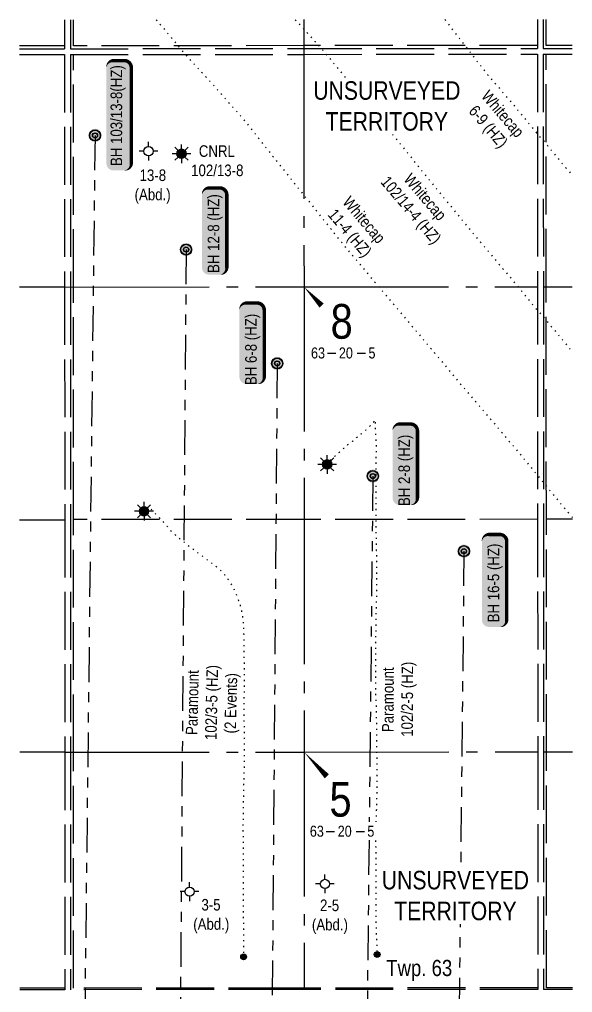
# Model space of a CAD drawing. Extents: x 492570 to 504268, y 6024618 to 6032974.
# Drawn here: x 503766 to 504244, y 6029559 to 6030401 of the extents above; entities that cross this region are included whole.
import ezdxf
from ezdxf.enums import TextEntityAlignment as Align

# ---------------------------------------------------------------- set-up
doc = ezdxf.new("R2010")
doc.units = 0
doc.header["$LTSCALE"] = 5
doc.header["$PDMODE"] = 34
doc.header["$PDSIZE"] = 0.03
for name, pattern in [('foc-DOT', [1, 0.2, -0.8]), ('foc-DRILLPATH', [14.75, 6, -1.75, 1.75, -1.75, 1.75, -1.75]), ('foc-QUARTERLINE', [33, 25, -3, 2, -3]), ('foc-UNSURVEYED', [12.5, 10, -2.5])]:
    doc.linetypes.add(name, pattern=pattern)
for name, color, linetype in [('10', 1, 'Continuous'), ('100040806320W500', 7, 'Continuous'), ('9', 3, 'Continuous'), ('AS-DRILL-T', 8, 'Continuous'), ('C-WS-S', 8, 'Continuous'), ('CG-NOTES', 7, 'Continuous'), ('D-TXT', 6, 'Continuous'), ('DETAIL-HZ-Existing', 8, 'foc-DOT'), ('F-WS-S', 8, 'Continuous'), ('L-MON', 1, 'Continuous'), ('L-QSEC', 8, 'foc-QUARTERLINE'), ('L-SECLBL', 7, 'Continuous'), ('L-UNS-T', 3, 'Continuous'), ('L-USEC', 7, 'foc-UNSURVEYED'), ('P-PDRILLPATH', 12, 'foc-DRILLPATH')]:
    doc.layers.add(name, color=color, linetype=linetype)
doc.layers.add('C-WS-T', color=13, linetype='Continuous', lineweight=9)
doc.layers.add('F-WS-T', color=190, linetype='Continuous', lineweight=9)
doc.styles.add('80', font='ARIALN.TTF', dxfattribs={"height": 10})
doc.styles.add('80L', font='ARIALN.TTF', dxfattribs={"height": 10})
doc.styles.add('SIMPLEX', font='ARIALN.TTF')

# ---------------------------------------------------------------- blocks, each defined once
blk = doc.blocks.new('L-SECLBL')
at = {"layer": '9', "color": 7}
for p, q in [((-5.08, -27.83), (-12.29, -27.83)), ((20.7, -27.83), (13.5, -27.83))]:
    blk.add_line(p, q, dxfattribs=at)
at = {"layer": '10', "color": 2, "style": 'SIMPLEX'}
blk.add_attdef('SEC', text='', height=30, dxfattribs=at).set_placement((0, 0), align=Align.MIDDLE)
at = {"layer": '10', "color": 5, "style": '80L'}
blk.add_attdef('TWP', text='', height=9.5, dxfattribs=at).set_placement((-14.43, -27.37), align=Align.MIDDLE_RIGHT)
blk.add_attdef('RGE', text='', height=9.5, dxfattribs=at).set_placement((3.62, -27.37), align=Align.MIDDLE_CENTER)
blk.add_attdef('MER', text='', height=9.5, dxfattribs=at).set_placement((23.17, -27.37), align=Align.MIDDLE_LEFT)
blk = doc.blocks.new('*U82')
h = blk.add_hatch(color=254)
edge = h.paths.add_edge_path()
edge.add_line((-34, -11.5), (34, -11.5))
edge.add_arc((34, -5.5), 6, 270, 360)
edge.add_line((40, -5.5), (40, 4))
edge.add_arc((34, 4), 6, 0, 90)
edge.add_line((34, 10), (-34, 10))
edge.add_arc((-34, 4), 6, 90, 180)
edge.add_line((-40, 4), (-40, -5.5))
edge.add_arc((-34, -5.5), 6, 180, 270)
at = {"color": 1, "flags": 128}
blk.add_lwpolyline([(-34, -11.5, 3, 3, 0), (34, -11.5, 3, 3, 0.414214), (40, -5.5, 3, 3, 0), (40, 4, 3, 0, 0.414214), (34, 10, 0, 0, 0), (-34, 10, 0, 0, 0.414214), (-40, 4, 0, 0, 0), (-40, -5.5, 0, 3, 0.414214)], format="xyseb", close=True, dxfattribs=at)
blk.add_lwpolyline([(-21.02, -4.99, 0, 10, 0), (0, 0, 5, 5, 0)], format="xyseb", dxfattribs=at)
at = {"color": 1, "style": '80'}
blk.add_attdef('ENTER_TEXT_001', (-35.99, -5), '', height=10, dxfattribs=at)
blk = doc.blocks.new('*U81')
h = blk.add_hatch(color=254)
edge = h.paths.add_edge_path()
edge.add_line((-29, -11.5), (29, -11.5))
edge.add_arc((29, -5.5), 6, 270, 360)
edge.add_line((35, -5.5), (35, 4))
edge.add_arc((29, 4), 6, 0, 90)
edge.add_line((29, 10), (-29, 10))
edge.add_arc((-29, 4), 6, 90, 180)
edge.add_line((-35, 4), (-35, -5.5))
edge.add_arc((-29, -5.5), 6, 180, 270)
at = {"color": 1, "flags": 128}
blk.add_lwpolyline([(-29, -11.5, 3, 3, 0), (29, -11.5, 3, 3, 0.414214), (35, -5.5, 3, 3, 0), (35, 4, 3, 0, 0.414214), (29, 10, 0, 0, 0), (-29, 10, 0, 0, 0.414214), (-35, 4, 0, 0, 0), (-35, -5.5, 0, 3, 0.414214)], format="xyseb", close=True, dxfattribs=at)
blk.add_lwpolyline([(-21.02, -4.99, 0, 10, 0), (0, 0, 5, 5, 0)], format="xyseb", dxfattribs=at)
at = {"color": 1, "style": '80'}
blk.add_attdef('ENTER_TEXT_001', (-35.99, -5), '', height=10, dxfattribs=at)
blk = doc.blocks.new('*U83')
h = blk.add_hatch(color=254)
edge = h.paths.add_edge_path()
edge.add_line((-31.5, -11.5), (31.5, -11.5))
edge.add_arc((31.5, -5.5), 6, 270, 360)
edge.add_line((37.5, -5.5), (37.5, 4))
edge.add_arc((31.5, 4), 6, 0, 90)
edge.add_line((31.5, 10), (-31.5, 10))
edge.add_arc((-31.5, 4), 6, 90, 180)
edge.add_line((-37.5, 4), (-37.5, -5.5))
edge.add_arc((-31.5, -5.5), 6, 180, 270)
at = {"color": 1, "flags": 128}
blk.add_lwpolyline([(-31.5, -11.5, 3, 3, 0), (31.5, -11.5, 3, 3, 0.414214), (37.5, -5.5, 3, 3, 0), (37.5, 4, 3, 0, 0.414214), (31.5, 10, 0, 0, 0), (-31.5, 10, 0, 0, 0.414214), (-37.5, 4, 0, 0, 0), (-37.5, -5.5, 0, 3, 0.414214)], format="xyseb", close=True, dxfattribs=at)
blk.add_lwpolyline([(-21.02, -4.99, 0, 10, 0), (0, 0, 5, 5, 0)], format="xyseb", dxfattribs=at)
at = {"color": 1, "style": '80'}
blk.add_attdef('ENTER_TEXT_001', (-35.99, -5), '', height=10, dxfattribs=at)
blk = doc.blocks.new('plbh')
at = {"layer": 'L-MON'}
h = blk.add_hatch(color=255, dxfattribs=at)
h.dxf.hatch_style = 1
edge = h.paths.add_edge_path()
edge.add_arc((0, 0), 1.16, 0, 360)
h = blk.add_hatch(color=256, dxfattribs=at)
h.dxf.hatch_style = 1
h.paths.add_polyline_path([(-0.96, 0, 1), (0.96, 0, 1)])
h.paths.add_polyline_path([(0.91, 0, -1), (-0.91, 0, -1)], flags=16)
h.paths.add_polyline_path([(0.45, 0, -1), (-0.45, 0, -1)], flags=0)
h = blk.add_hatch(color=256, dxfattribs=at)
h.dxf.hatch_style = 1
h.paths.add_polyline_path([(-0.45, 0, 1), (0.45, 0, 1)])
h.paths.add_polyline_path([(0.4, 0, -1), (-0.4, 0, -1)], flags=16)
at = {"layer": 'L-MON', "color": 240}
for radius in [0.96, 0.91, 0.45, 0.4]:
    blk.add_circle((0, 0), radius, dxfattribs=at)
blk = doc.blocks.new('GABD')
for p, q in [((-0.81, 0), (-1.62, 0)), ((0, 0.81), (0, 1.62)), ((1.62, 0), (0.81, 0)), ((0, -0.81), (0, -1.62))]:
    blk.add_line(p, q)
blk.add_circle((0, 0), 0.8)
blk = doc.blocks.new('BH-Existing')
at = {"layer": 'AS-DRILL-T'}
h = blk.add_hatch(color=256, dxfattribs=at)
h.dxf.hatch_style = 1
edge = h.paths.add_edge_path()
edge.add_arc((0, 0), 0.5, 0, 360)
blk.add_circle((0, 0), 0.5, dxfattribs=at)
blk = doc.blocks.new('GAS')
h = blk.add_hatch(color=255)
h.dxf.hatch_style = 1
edge = h.paths.add_edge_path()
edge.add_arc((0, 0), 0.9, 0, 360)
for p, q in [((-0.81, 0), (-1.62, 0)), ((-0.57, 0.57), (-1.14, 1.14)), ((0, 0.81), (0, 1.62)), ((0.57, 0.57), (1.14, 1.14)), ((1.62, 0), (0.81, 0)), ((-0.57, -0.57), (-1.14, -1.14)), ((0, -0.81), (0, -1.62)), ((1.14, -1.14), (0.57, -0.57))]:
    blk.add_line(p, q)
blk.add_circle((0, 0), 0.8)
blk = doc.blocks.new('*U94')
h = blk.add_hatch(color=254)
edge = h.paths.add_edge_path()
edge.add_line((-41.5, -11.5), (41.5, -11.5))
edge.add_arc((41.5, -5.5), 6, 270, 360)
edge.add_line((47.5, -5.5), (47.5, 4))
edge.add_arc((41.5, 4), 6, 0, 90)
edge.add_line((41.5, 10), (-41.5, 10))
edge.add_arc((-41.5, 4), 6, 90, 180)
edge.add_line((-47.5, 4), (-47.5, -5.5))
edge.add_arc((-41.5, -5.5), 6, 180, 270)
at = {"color": 1, "flags": 128}
blk.add_lwpolyline([(-41.5, -11.5, 3, 3, 0), (41.5, -11.5, 3, 3, 0.414214), (47.5, -5.5, 3, 3, 0), (47.5, 4, 3, 0, 0.414214), (41.5, 10, 0, 0, 0), (-41.5, 10, 0, 0, 0.414214), (-47.5, 4, 0, 0, 0), (-47.5, -5.5, 0, 3, 0.414214)], format="xyseb", close=True, dxfattribs=at)
blk.add_lwpolyline([(-33.44, -2.75, 0, 10, 0), (0, 0, 5, 5, 0)], format="xyseb", dxfattribs=at)
at = {"color": 1, "style": '80'}
blk.add_attdef('ENTER_TEXT_001', (-35.99, -5), '', height=10, dxfattribs=at)

msp = doc.modelspace()

# ---------------------------------------------------------------- linework, layer by layer
at = {"layer": '100040806320W500'}
msp.add_point((503875.191, 6029976.477), dxfattribs=at)
at = {"layer": 'DETAIL-HZ-Existing', "flags": 128}
for points in [[(503884.11, 6030400.266), (503888.068, 6030395.561), (503892.68, 6030390.028), (503897.27, 6030384.54), (503901.893, 6030379.02), (503906.51, 6030373.483), (503911.218, 6030368.01), (503916.053, 6030362.683), (503920.95, 6030357.39), (503925.89, 6030352.14), (503930.745, 6030346.88), (503935.477, 6030341.498), (503940.21, 6030336.095), (503944.98, 6030330.713), (503949.777, 6030325.35), (503954.525, 6030320.07), (503959.169, 6030314.647), (503963.639, 6030309.09), (503968.107, 6030303.457), (503972.547, 6030297.84), (503976.959, 6030292.197), (503981.382, 6030286.562), (503985.844, 6030280.965), (503990.364, 6030275.337), (503994.831, 6030269.717), (503999.311, 6030264.087), (504003.806, 6030258.469), (504008.276, 6030252.897), (504012.824, 6030247.307), (504017.333, 6030241.687), (504021.778, 6030236.054), (504026.263, 6030230.404), (504030.718, 6030224.802), (504035.186, 6030219.137), (504039.621, 6030213.534), (504044.128, 6030207.914), (504048.723, 6030202.359), (504053.32, 6030196.934), (504057.96, 6030191.436), (504062.563, 6030185.969), (504067.21, 6030180.474), (504071.828, 6030174.966), (504076.417, 6030169.401), (504081.027, 6030163.929), (504085.682, 6030158.461), (504090.335, 6030152.969), (504095.01, 6030147.496), (504099.645, 6030141.991), (504104.292, 6030136.471), (504108.807, 6030131.096), (504113.437, 6030125.576), (504118.084, 6030120.083), (504122.694, 6030114.611), (504127.287, 6030109.101), (504131.869, 6030103.558), (504136.469, 6030097.981), (504141.076, 6030092.501), (504145.764, 6030087.033), (504150.449, 6030081.548), (504155.119, 6030076.066), (504159.731, 6030070.611), (504164.364, 6030065.168), (504168.993, 6030059.755), (504173.683, 6030054.258), (504178.331, 6030048.83), (504182.946, 6030043.288), (504187.538, 6030037.743), (504192.196, 6030032.328), (504196.87, 6030026.853), (504201.455, 6030021.308), (504206.01, 6030015.735), (504210.608, 6030010.19), (504215.185, 6030004.608), (504219.69, 6029999.02), (504224.217, 6029993.478), (504228.797, 6029987.93), (504233.362, 6029982.425), (504237.97, 6029976.91), (504242.595, 6029971.375), (504243.742, 6029969.991)], [(504004.244, 6030400.328), (504006.758, 6030397.591), (504011.6, 6030392.271), (504016.407, 6030386.936), (504021.207, 6030381.606), (504026.007, 6030376.253), (504030.685, 6030370.79), (504035.267, 6030365.24), (504039.857, 6030359.763), (504044.472, 6030354.245), (504049.069, 6030348.698), (504053.662, 6030343.15), (504058.217, 6030337.58), (504062.807, 6030332.02), (504067.414, 6030326.473), (504071.979, 6030320.96), (504076.554, 6030315.445), (504081.109, 6030309.9), (504085.661, 6030304.33), (504090.229, 6030298.772), (504094.701, 6030293.265), (504099.181, 6030287.707), (504103.674, 6030282.17), (504108.191, 6030276.587), (504112.671, 6030271.002), (504117.158, 6030265.425), (504121.636, 6030259.837), (504126.116, 6030254.26), (504130.683, 6030248.675), (504135.228, 6030243.115), (504139.788, 6030237.55), (504144.365, 6030231.999), (504148.913, 6030226.492), (504153.49, 6030220.924), (504158.1, 6030215.387), (504162.725, 6030209.899), (504167.39, 6030204.397), (504172.025, 6030198.942), (504176.68, 6030193.429), (504181.27, 6030187.954), (504185.895, 6030182.429), (504190.522, 6030176.899), (504195.06, 6030171.427), (504199.659, 6030165.894), (504204.207, 6030160.384), (504208.814, 6030154.851), (504213.467, 6030149.374), (504218.149, 6030143.891), (504222.767, 6030138.424), (504227.389, 6030132.929), (504232.041, 6030127.436), (504236.629, 6030121.889), (504241.101, 6030116.251), (504243.685, 6030113.027)], [(504133.649, 6030400.395), (504135.213, 6030398.328), (504139.603, 6030392.503), (504144.013, 6030386.768), (504148.485, 6030380.996), (504152.935, 6030375.31), (504157.445, 6030369.513), (504161.547, 6030364.228), (504166.07, 6030358.47), (504170.599, 6030352.712), (504175.279, 6030347.175), (504180.107, 6030341.722), (504189.556, 6030330.62), (504194.196, 6030325.037), (504198.856, 6030319.442), (504208.118, 6030308.264), (504212.808, 6030302.617), (504222.158, 6030291.461), (504226.513, 6030286.279), (504231.147, 6030280.726), (504235.797, 6030275.131), (504242.39, 6030267.348), (504243.625, 6030265.908)], [(504031.787, 6030015.914), (504031.787, 6030015.914), (504031.787, 6030015.946), (504031.787, 6030015.984), (504031.787, 6030015.984), (504031.787, 6030016.009), (504031.787, 6030016.064), (504031.787, 6030016.094), (504031.787, 6030016.094), (504031.787, 6030016.094), (504031.787, 6030016.166), (504031.786, 6030016.271), (504031.786, 6030016.389), (504031.786, 6030016.451), (504031.786, 6030016.519), (504031.786, 6030016.591), (504031.786, 6030016.626), (504031.786, 6030016.681), (504031.786, 6030016.821), (504031.786, 6030016.954), (504031.786, 6030017.026), (504031.786, 6030017.139), (504031.744, 6030017.159), (504031.694, 6030017.151), (504031.666, 6030017.174), (504031.686, 6030017.239), (504031.736, 6030017.351), (504031.826, 6030017.491), (504031.964, 6030017.656), (504032.151, 6030017.854), (504032.389, 6030018.076), (504032.679, 6030018.314), (504033.024, 6030018.566), (504033.418, 6030018.831), (504033.871, 6030019.124), (504034.358, 6030019.452), (504034.883, 6030019.839), (504035.403, 6030020.247), (504035.908, 6030020.662), (504036.398, 6030021.082), (504036.878, 6030021.512), (504037.363, 6030021.962), (504037.83, 6030022.402), (504038.293, 6030022.842), (504038.745, 6030023.275), (504039.205, 6030023.703), (504039.667, 6030024.12), (504040.127, 6030024.538), (504040.585, 6030024.945), (504041.055, 6030025.35), (504041.547, 6030025.758), (504042.042, 6030026.158), (504042.539, 6030026.558), (504043.024, 6030026.951), (504043.517, 6030027.358), (504043.999, 6030027.764), (504044.474, 6030028.179), (504044.927, 6030028.589), (504045.359, 6030029.001), (504045.774, 6030029.411), (504046.179, 6030029.826), (504046.584, 6030030.222), (504046.984, 6030030.594), (504047.391, 6030030.957), (504047.796, 6030031.309), (504048.183, 6030031.659), (504048.566, 6030031.989), (504048.966, 6030032.309), (504049.388, 6030032.632), (504049.833, 6030032.965), (504050.271, 6030033.305), (504050.718, 6030033.65), (504051.173, 6030033.995), (504051.643, 6030034.345), (504052.118, 6030034.695), (504052.575, 6030035.043), (504053.033, 6030035.395), (504053.49, 6030035.753), (504053.863, 6030036.053), (504053.94, 6030036.115), (504054.41, 6030036.483), (504054.895, 6030036.846), (504055.355, 6030037.208), (504055.797, 6030037.586), (504056.25, 6030038.008), (504056.712, 6030038.464), (504057.147, 6030038.914), (504057.582, 6030039.346), (504057.857, 6030039.586), (504058.049, 6030039.744), (504058.529, 6030040.111), (504058.987, 6030040.467), (504059.449, 6030040.829), (504059.914, 6030041.192), (504060.432, 6030041.582), (504060.849, 6030041.884), (504061.329, 6030042.217), (504061.816, 6030042.545), (504062.279, 6030042.89), (504062.711, 6030043.247), (504063.131, 6030043.61), (504063.581, 6030043.995), (504064.031, 6030044.385), (504064.441, 6030044.77), (504064.826, 6030045.163), (504065.206, 6030045.585), (504065.601, 6030046.018), (504066.031, 6030046.44), (504066.458, 6030046.843), (504066.853, 6030047.228), (504067.248, 6030047.613), (504067.665, 6030048.011), (504068.113, 6030048.426), (504068.59, 6030048.853), (504069.055, 6030049.274), (504069.48, 6030049.684), (504069.887, 6030050.094), (504070.275, 6030050.509), (504070.63, 6030050.911), (504070.967, 6030051.281), (504071.282, 6030051.611), (504071.572, 6030051.942), (504071.819, 6030052.252), (504072.049, 6030052.539), (504072.267, 6030052.797), (504072.459, 6030053.039), (504072.622, 6030053.267), (504072.759, 6030053.482), (504072.869, 6030053.682), (504072.954, 6030053.872), (504073.024, 6030054.052), (504073.034, 6030054.084), (504073.074, 6030054.204), (504073.107, 6030054.324), (504073.124, 6030054.402), (504073.132, 6030054.439), (504073.147, 6030054.539), (504073.157, 6030054.612), (504073.154, 6030054.652), (504073.146, 6030054.684), (504073.136, 6030054.707), (504073.119, 6030054.692), (504073.106, 6030054.609), (504073.104, 6030054.452), (504073.112, 6030054.227), (504073.132, 6030053.934), (504073.172, 6030053.567), (504073.214, 6030053.154), (504073.247, 6030052.709), (504073.262, 6030052.194), (504073.237, 6030051.577), (504073.207, 6030050.867), (504073.195, 6030050.077), (504073.185, 6030049.217), (504073.185, 6030048.347), (504073.19, 6030048.169), (504073.213, 6030047.432), (504073.261, 6030046.414), (504073.321, 6030045.304), (504073.391, 6030044.144), (504073.476, 6030042.912), (504073.569, 6030041.614), (504073.667, 6030040.272), (504073.769, 6030038.857), (504073.772, 6030038.844), (504073.862, 6030037.389), (504073.93, 6030035.864), (504073.94, 6030035.587), (504073.988, 6030034.294), (504074.041, 6030032.684), (504074.081, 6030031.059), (504074.094, 6030029.359), (504074.079, 6030027.577), (504074.032, 6030025.737), (504074.017, 6030025.269), (504073.977, 6030023.817), (504073.943, 6030021.844), (504073.911, 6030019.844), (504073.878, 6030017.777), (504073.876, 6030015.722), (504073.902, 6030013.597), (504073.937, 6030011.447), (504073.94, 6030011.269), (504073.96, 6030009.294), (504073.953, 6030007.097), (504073.938, 6030004.899), (504073.931, 6030002.662), (504073.932, 6030000.419), (504073.922, 6029998.177), (504073.917, 6029997.577), (504073.908, 6029995.964), (504073.898, 6029993.762), (504073.891, 6029991.537), (504073.891, 6029989.284), (504073.897, 6029986.994), (504073.907, 6029984.699), (504073.925, 6029982.367), (504073.946, 6029980.024), (504073.949, 6029977.672), (504073.937, 6029975.332), (504073.904, 6029972.957), (504073.897, 6029972.464), (504073.872, 6029970.589), (504073.848, 6029968.182), (504073.843, 6029965.889), (504073.869, 6029962.819), (504073.909, 6029960.347), (504073.955, 6029957.999), (504074.013, 6029955.649), (504074.073, 6029953.302), (504074.126, 6029950.954), (504074.177, 6029948.604), (504074.222, 6029946.254), (504074.27, 6029943.882), (504074.323, 6029941.482), (504074.383, 6029939.057), (504074.439, 6029936.632), (504074.477, 6029934.209), (504074.49, 6029931.784), (504074.49, 6029929.384), (504074.486, 6029926.959), (504074.491, 6029924.534), (504074.504, 6029922.109), (504074.52, 6029919.684), (504074.55, 6029917.259), (504074.561, 6029914.834), (504074.553, 6029912.434), (504074.554, 6029910.009), (504074.532, 6029907.609), (504074.485, 6029905.184), (504074.435, 6029902.761), (504074.381, 6029900.336), (504074.311, 6029897.936), (504074.227, 6029895.539), (504074.152, 6029893.116), (504074.093, 6029890.691), (504074.031, 6029888.266), (504073.966, 6029885.869), (504073.899, 6029883.444), (504073.847, 6029881.044), (504073.815, 6029878.619), (504073.788, 6029876.196), (504073.763, 6029873.771), (504073.751, 6029871.346), (504073.744, 6029868.946), (504073.732, 6029866.521), (504073.723, 6029864.096), (504073.718, 6029861.671), (504073.709, 6029859.271), (504073.702, 6029856.846), (504073.714, 6029854.421), (504073.74, 6029851.996), (504073.75, 6029849.596), (504073.718, 6029847.174), (504073.669, 6029844.748), (504073.632, 6029842.348), (504073.6, 6029839.923), (504073.573, 6029837.498), (504073.558, 6029835.076), (504073.551, 6029832.651), (504073.549, 6029830.251), (504073.555, 6029827.826), (504073.57, 6029825.401), (504073.593, 6029822.976), (504073.618, 6029820.578), (504073.656, 6029818.153), (504073.742, 6029815.731), (504073.862, 6029813.333), (504073.983, 6029810.913), (504074.088, 6029808.491), (504074.156, 6029806.066), (504074.204, 6029803.668), (504074.257, 6029801.243), (504074.298, 6029798.818), (504074.32, 6029796.421), (504074.331, 6029793.996), (504074.339, 6029791.571), (504074.349, 6029789.171), (504074.365, 6029786.746), (504074.385, 6029784.321), (504074.393, 6029781.898), (504074.404, 6029779.498), (504074.427, 6029777.073), (504074.452, 6029774.673), (504074.475, 6029772.248), (504074.496, 6029769.823), (504074.513, 6029768.401), (504074.531, 6029767.398), (504074.581, 6029765.001), (504074.647, 6029762.601), (504074.7, 6029760.176), (504074.73, 6029757.751), (504074.753, 6029755.326), (504074.759, 6029752.901), (504074.779, 6029750.501), (504074.815, 6029748.078), (504074.84, 6029745.703), (504074.851, 6029743.281), (504074.841, 6029740.858), (504074.806, 6029738.458), (504074.764, 6029736.033), (504074.717, 6029733.611), (504074.67, 6029731.186), (504074.626, 6029728.786), (504074.581, 6029726.361), (504074.534, 6029723.938), (504074.472, 6029721.513), (504074.393, 6029719.116), (504074.306, 6029716.69), (504074.219, 6029714.268), (504074.137, 6029711.868), (504074.057, 6029709.445), (504073.968, 6029707.032)], [(503873.52, 6029975.364), (503873.52, 6029975.364), (503873.52, 6029975.356), (503873.445, 6029975.264), (503873.478, 6029975.239), (503873.568, 6029975.201), (503873.955, 6029975.069), (503874.42, 6029975.034), (503874.83, 6029975.289), (503875.02, 6029975.626), (503875.088, 6029975.796), (503875.173, 6029976.069), (503875.218, 6029976.249), (503875.29, 6029976.524), (503875.422, 6029976.696), (503875.64, 6029976.799), (503875.765, 6029976.839), (503875.842, 6029976.891), (503875.865, 6029976.919), (503875.9, 6029976.984), (503875.917, 6029977.064), (503875.917, 6029977.109), (503875.917, 6029977.109), (503875.92, 6029977.309), (503875.947, 6029977.569), (503876.04, 6029977.854), (503876.04, 6029977.854), (503876.172, 6029978.134), (503876.315, 6029978.384), (503876.465, 6029978.586), (503876.615, 6029978.759), (503876.76, 6029978.924), (503876.89, 6029979.071), (503876.99, 6029979.186), (503877.052, 6029979.271), (503877.082, 6029979.334), (503877.097, 6029979.386), (503877.105, 6029979.429), (503877.11, 6029979.459), (503877.112, 6029979.481), (503877.137, 6029979.486), (503877.222, 6029979.446), (503877.25, 6029979.431), (503877.377, 6029979.339), (503877.58, 6029979.181), (503877.797, 6029978.991), (503877.815, 6029978.971), (503878.092, 6029978.699), (503878.422, 6029978.374), (503878.805, 6029978.002), (503879.227, 6029977.589), (503879.682, 6029977.144), (503880.172, 6029976.664), (503880.665, 6029976.179), (503880.692, 6029976.152), (503881.24, 6029975.592), (503881.828, 6029974.962), (503882.443, 6029974.279), (503883.105, 6029973.554), (503883.825, 6029972.804), (503884.6, 6029972.037), (503885.448, 6029971.239), (503886.363, 6029970.389), (503887.303, 6029969.479), (503888.248, 6029968.517), (503889.208, 6029967.475), (503890.205, 6029966.34), (503891.271, 6029965.117), (503892.371, 6029963.805), (503893.508, 6029962.39), (503894.691, 6029960.92), (503895.973, 6029959.435), (503897.393, 6029957.987), (503898.928, 6029956.563), (503900.523, 6029955.13), (503902.156, 6029953.668), (503903.841, 6029952.19), (503905.591, 6029950.73), (503907.371, 6029949.303), (503909.159, 6029947.888), (503910.956, 6029946.463), (503912.806, 6029945.013), (503914.667, 6029943.598), (503916.949, 6029941.859), (503917.842, 6029941.164), (503919.262, 6029940.071), (503919.322, 6029940.024), (503919.699, 6029939.736), (503921.539, 6029938.346), (503923.352, 6029937.019), (503925.277, 6029935.636), (503927.142, 6029934.249), (503928.939, 6029932.897), (503930.825, 6029931.507), (503932.672, 6029930.149), (503934.535, 6029928.727), (503936.4, 6029927.212), (503938.115, 6029925.72), (503939.822, 6029924.092), (503941.465, 6029922.342), (503942.958, 6029920.597), (503944.48, 6029918.68), (503945.893, 6029916.813), (503947.238, 6029914.9), (503948.48, 6029912.95), (503949.655, 6029910.953), (503950.778, 6029908.903), (503951.826, 6029906.863), (503952.786, 6029904.815), (503953.661, 6029902.758), (503954.526, 6029900.573), (503955.324, 6029898.368), (503956.029, 6029896.131), (503956.651, 6029893.871), (503957.211, 6029891.586), (503957.717, 6029889.293), (503958.162, 6029886.986), (503958.534, 6029884.668), (503958.844, 6029882.346), (503959.102, 6029880.003), (503959.3, 6029877.671), (503959.447, 6029875.328), (503959.55, 6029872.986), (503959.63, 6029870.631), (503959.678, 6029868.286), (503959.703, 6029865.933), (503959.735, 6029863.583), (503959.778, 6029861.238), (503959.828, 6029858.896), (503959.878, 6029856.546), (503959.891, 6029854.198), (503959.891, 6029851.843), (503959.919, 6029849.501), (503959.959, 6029847.156), (503959.994, 6029844.808), (503960.024, 6029842.463), (503960.054, 6029840.108), (503960.089, 6029837.766), (503960.107, 6029835.411), (503960.104, 6029833.065), (503960.1, 6029830.723), (503960.095, 6029828.373), (503960.092, 6029826.028), (503960.087, 6029823.698), (503960.065, 6029821.348), (503960.02, 6029819.005), (503959.96, 6029816.655), (503959.903, 6029814.305), (503959.863, 6029811.958), (503959.833, 6029809.605), (503959.816, 6029807.26), (503959.826, 6029804.905), (503959.843, 6029802.56), (503959.859, 6029800.215), (503959.881, 6029797.87), (503959.896, 6029795.533), (503959.916, 6029793.18), (503959.952, 6029790.83), (503959.984, 6029788.485), (503960.019, 6029786.135), (503960.042, 6029783.79), (503960.042, 6029781.445), (503960.06, 6029779.088), (503960.095, 6029776.743), (503960.137, 6029774.39), (503960.168, 6029772.045), (503960.175, 6029769.703), (503960.163, 6029767.355), (503960.143, 6029765.015), (503960.133, 6029762.668), (503960.123, 6029760.315), (503960.083, 6029757.97), (503960.031, 6029755.62), (503959.981, 6029753.285), (503959.919, 6029750.943), (503959.841, 6029748.593), (503959.779, 6029746.24), (503959.726, 6029743.875), (503959.687, 6029741.53), (503959.644, 6029739.177), (503959.589, 6029736.827), (503959.509, 6029734.482), (503959.432, 6029732.142), (503959.395, 6029729.787), (503959.367, 6029727.437), (503959.34, 6029725.087), (503959.32, 6029722.745), (503959.293, 6029720.405), (503959.248, 6029718.062), (503959.198, 6029715.685), (503959.143, 6029713.315), (503959.116, 6029710.97), (503959.101, 6029708.615), (503959.073, 6029706.267), (503959.056, 6029703.917), (503959.051, 6029701.567), (503959.056, 6029699.22), (503959.084, 6029696.862), (503959.117, 6029694.52), (503959.134, 6029692.17), (503959.139, 6029689.817), (503959.169, 6029687.475), (503959.207, 6029685.122), (503959.217, 6029682.777), (503959.235, 6029680.422), (503959.247, 6029678.072), (503959.24, 6029675.72), (503959.233, 6029673.367), (503959.235, 6029671.02), (503959.26, 6029668.67), (503959.305, 6029666.302), (503959.331, 6029663.955), (503959.321, 6029661.592), (503959.283, 6029659.247), (503959.238, 6029656.897), (503959.209, 6029654.547), (503959.196, 6029652.197), (503959.211, 6029649.88), (503959.239, 6029647.515), (503959.259, 6029645.16), (503959.269, 6029642.807), (503959.294, 6029640.452), (503959.324, 6029638.094), (503959.342, 6029635.744), (503959.355, 6029633.392), (503959.365, 6029631.044), (503959.365, 6029628.704), (503959.36, 6029626.349), (503959.368, 6029623.997), (503959.383, 6029621.649), (503959.39, 6029619.294), (503959.403, 6029616.947), (503959.426, 6029614.594), (503959.456, 6029612.239), (503959.493, 6029609.887), (503959.501, 6029607.534), (503959.496, 6029605.187), (503959.511, 6029602.834), (503959.529, 6029600.482), (503959.552, 6029598.137), (503959.559, 6029595.792), (503959.559, 6029593.887), (503959.574, 6029590.137)], [(503873.52, 6029975.364), (503873.52, 6029975.364), (503873.52, 6029975.356), (503873.445, 6029975.264), (503873.478, 6029975.239), (503873.568, 6029975.201), (503873.955, 6029975.069), (503874.42, 6029975.034), (503874.83, 6029975.289), (503875.085, 6029975.796), (503875.218, 6029976.249), (503875.29, 6029976.524), (503875.422, 6029976.696), (503875.64, 6029976.799), (503875.765, 6029976.839), (503875.842, 6029976.891), (503875.927, 6029976.979), (503876.027, 6029977.081), (503876.077, 6029977.139), (503876.122, 6029977.191), (503876.15, 6029977.244), (503876.152, 6029977.281), (503876.135, 6029977.304), (503876.1, 6029977.319), (503876.052, 6029977.326), (503875.997, 6029977.324), (503875.772, 6029977.301), (503875.662, 6029977.301), (503875.617, 6029977.336), (503875.617, 6029977.411), (503875.7, 6029977.524), (503875.752, 6029977.579), (503875.775, 6029977.604), (503875.792, 6029977.624), (503875.79, 6029977.631), (503875.735, 6029977.634), (503875.675, 6029977.664), (503875.672, 6029977.676), (503875.675, 6029977.694), (503875.677, 6029977.719), (503875.657, 6029977.744), (503875.64, 6029977.744), (503875.602, 6029977.719), (503875.527, 6029977.646), (503875.405, 6029977.551), (503875.302, 6029977.484), (503875.202, 6029977.431), (503875.147, 6029977.426), (503875.142, 6029977.436), (503875.14, 6029977.381), (503875.155, 6029977.231), (503875.207, 6029977.144), (503875.23, 6029977.116), (503875.225, 6029977.071), (503875.207, 6029977.034), (503875.07, 6029976.774), (503874.94, 6029976.589), (503874.723, 6029976.319), (503874.613, 6029976.214), (503874.608, 6029976.246), (503874.668, 6029976.301), (503874.84, 6029976.389), (503874.933, 6029976.411), (503875.143, 6029976.474), (503875.188, 6029976.489)], [(504073.733, 6029690.666), (504073.731, 6029690.103), (504073.734, 6029687.678), (504073.749, 6029685.253), (504073.77, 6029682.853), (504073.805, 6029680.428), (504073.825, 6029678.005), (504073.846, 6029675.605), (504073.871, 6029673.183), (504073.904, 6029670.758), (504073.937, 6029668.333), (504073.958, 6029665.933), (504073.958, 6029665.908), (504073.971, 6029663.483), (504073.976, 6029661.083), (504073.979, 6029658.66), (504073.985, 6029656.235), (504073.975, 6029653.81), (504073.95, 6029651.41), (504073.933, 6029648.985), (504073.921, 6029646.56), (504073.909, 6029644.135), (504073.895, 6029641.735), (504073.885, 6029639.335), (504073.873, 6029636.91), (504073.861, 6029634.485), (504073.862, 6029632.085), (504073.852, 6029629.66), (504073.855, 6029627.235), (504073.888, 6029624.81), (504073.926, 6029622.385), (504073.974, 6029619.962), (504074.024, 6029617.537), (504074.067, 6029615.137), (504074.143, 6029612.712), (504074.253, 6029610.292), (504074.369, 6029607.87), (504074.482, 6029605.447), (504074.587, 6029603.025), (504074.688, 6029600.602), (504074.788, 6029598.152), (504074.881, 6029595.73), (504075.019, 6029592.257)]]:
    msp.add_lwpolyline(points, dxfattribs=at)
at = {"layer": 'L-QSEC'}
for p, q in [((504011.76, 6030400.374), (504011.766, 6030370.361)), ((504011.766, 6030370.361), (504011.81, 6030169.32)), ((503804.942, 6030169.17), (503765.936, 6030169.15)), ((503804.942, 6030169.17), (504011.81, 6030169.32)), ((504011.81, 6030169.32), (504213.65, 6030169.466)), ((504011.81, 6030169.32), (504011.853, 6029968.278)), ((503804.958, 6029767.088), (503766.053, 6029767.069)), ((504218.836, 6029767.384), (504243.822, 6029767.402))]:
    msp.add_line(p, q, dxfattribs=at)
at = {"layer": 'L-QSEC', "flags": 128}
for points in [[(504218.676, 6030169.469), (504243.663, 6030169.487)], [(504011.853, 6029968.278), (504011.897, 6029767.236)], [(503804.958, 6029767.088), (504011.897, 6029767.236)], [(504011.897, 6029767.236), (504213.809, 6029767.381)], [(504011.897, 6029767.236), (504011.941, 6029563.229)]]:
    msp.add_lwpolyline(points, dxfattribs=at)
at = {"layer": 'L-SECLBL', "flags": 128}
for points in [[(504011.81, 6030169.32, 0, 4.997, 0), (504027.035, 6030153.205, 0, 0, 0)], [(504011.897, 6029767.236, 0, 4.997, 0), (504031.533, 6029746.261, 0, 0, 0)]]:
    msp.add_lwpolyline(points, format="xyseb", dxfattribs=at)
at = {"layer": 'L-USEC'}
for p, q in [((503804.934, 6030400.224), (503804.935, 6030375.238)), ((503804.934, 6030400.224), (503804.935, 6030377.751)), ((503809.961, 6030400.227), (503809.961, 6030375.241)), ((503812.474, 6030377.756), (503812.474, 6030400.229))]:
    msp.add_line(p, q, dxfattribs=at)
at = {"layer": 'L-USEC', "flags": 128}
for points in [[(504213.559, 6030400.521), (504213.569, 6030375.534)], [(504218.586, 6030400.524), (504218.595, 6030375.538)], [(504221.107, 6030378.053), (504221.099, 6030400.526)], [(503804.935, 6030377.751), (503765.875, 6030377.731)], [(504011.765, 6030377.901), (503910.862, 6030377.828), (503910.862, 6030377.828), (503812.474, 6030377.756)], [(504213.568, 6030378.047), (504112.666, 6030377.974), (504011.765, 6030377.901)], [(504243.58, 6030378.069), (504221.107, 6030378.053)], [(503765.876, 6030375.216), (503804.932, 6030375.238)], [(503765.878, 6030370.19), (503804.935, 6030370.211)], [(503804.935, 6030370.211), (503804.939, 6030269.691), (503804.942, 6030169.17)], [(503809.961, 6030375.241), (503910.859, 6030375.315), (504011.763, 6030375.388)], [(503809.962, 6030370.215), (503910.863, 6030370.288), (504011.766, 6030370.361)], [(503809.962, 6030370.215), (503809.965, 6030269.691), (503809.969, 6030169.17)], [(503812.482, 6030169.175), (503812.478, 6030269.696), (503812.475, 6030370.217)], [(504011.763, 6030375.388), (504112.665, 6030375.461), (504213.569, 6030375.534)], [(504011.766, 6030370.361), (504112.668, 6030370.434), (504213.571, 6030370.508)], [(504213.571, 6030370.508), (504213.61, 6030269.987), (504213.65, 6030169.466)], [(504218.595, 6030375.538), (504243.581, 6030375.556)], [(504218.597, 6030370.511), (504243.583, 6030370.529)], [(504218.597, 6030370.511), (504218.637, 6030269.989), (504218.676, 6030169.467)], [(504221.19, 6030169.471), (504221.15, 6030269.992), (504221.111, 6030370.513)], [(503804.942, 6030169.17), (503804.946, 6030068.649), (503804.95, 6029968.129)], [(503809.969, 6030169.17), (503809.972, 6030068.649), (503809.976, 6029968.129)], [(503812.489, 6029968.134), (503812.486, 6030068.655), (503812.482, 6030169.175)], [(504213.65, 6030169.466), (504213.69, 6030068.944), (504213.729, 6029968.423)], [(504218.676, 6030169.468), (504218.716, 6030068.946), (504218.756, 6029968.425)], [(504221.269, 6029968.429), (504221.23, 6030068.95), (504221.19, 6030169.471)], [(503765.995, 6029968.11), (503804.95, 6029968.129)], [(503804.95, 6029968.129), (503804.954, 6029867.608), (503804.958, 6029767.088)], [(503809.976, 6029968.129), (503809.98, 6029867.609), (503809.984, 6029767.088)], [(504011.853, 6029968.278), (503910.914, 6029968.205), (503812.489, 6029968.134)], [(503812.497, 6029767.093), (503812.494, 6029867.614), (503812.489, 6029968.134)], [(504213.729, 6029968.423), (504112.791, 6029968.351), (504011.853, 6029968.278)], [(504213.729, 6029968.423), (504213.769, 6029867.902), (504213.809, 6029767.381)], [(504218.756, 6029968.425), (504218.796, 6029867.904), (504218.836, 6029767.383)], [(504243.743, 6029968.445), (504221.269, 6029968.429)], [(504221.349, 6029767.386), (504221.309, 6029867.908), (504221.269, 6029968.429)], [(503804.958, 6029767.088), (503804.962, 6029665.085), (503804.966, 6029561.818)], [(503809.984, 6029767.088), (503809.989, 6029665.085), (503809.993, 6029561.821)], [(503812.506, 6029563.087), (503812.502, 6029665.091), (503812.497, 6029767.093)], [(504213.809, 6029767.381), (504213.849, 6029665.377), (504213.89, 6029562.108)], [(504218.836, 6029767.383), (504218.876, 6029665.379), (504218.917, 6029562.112)], [(504221.43, 6029563.378), (504221.39, 6029665.382), (504221.349, 6029767.386)], [(503804.966, 6029563.082), (503796.253, 6029563.076), (503791.227, 6029563.073), (503766.113, 6029563.056)], [(503804.967, 6029561.818), (503796.254, 6029561.812), (503791.228, 6029561.808), (503766.113, 6029561.791)], [(503996.578, 6029563.218), (503910.966, 6029563.157), (503896.415, 6029563.147), (503896.415, 6029563.147), (503809.993, 6029563.085)], [(503996.579, 6029561.954), (503910.967, 6029561.893), (503896.416, 6029561.883), (503809.994, 6029561.821)], [(504213.89, 6029563.372), (504204.442, 6029563.366), (504196.902, 6029563.36), (504112.916, 6029563.301), (504096.74, 6029563.289), (504011.941, 6029563.229), (503996.578, 6029563.218)], [(504213.891, 6029562.108), (504204.443, 6029562.102), (504196.903, 6029562.096), (504112.916, 6029562.037), (504096.741, 6029562.025), (504011.942, 6029561.965), (503996.579, 6029561.954)], [(504243.904, 6029562.129), (504218.917, 6029562.112)], [(504243.903, 6029563.394), (504221.43, 6029563.378)]]:
    msp.add_lwpolyline(points, dxfattribs=at)
at = {"layer": 'P-PDRILLPATH', "flags": 128}
for points in [[(503831.203, 6030300.268), (503817.492, 6029125.401), (503808.477, 6028829.56)], [(503909.914, 6030201.628), (503901.219, 6029050.485), (503813.466, 6028829.281)], [(503988.625, 6030103.189), (503979.946, 6028983.063), (503815.293, 6028829.179)], [(504071.291, 6030005.801), (504068.167, 6029706.817)], [(504150.025, 6029940.892), (504138.512, 6028827.218), (503818.945, 6028828.975)], [(504068.003, 6029691.152), (504059.771, 6028903.4), (503817.119, 6028829.077)]]:
    msp.add_lwpolyline(points, dxfattribs=at)

# ---------------------------------------------------------------- block references
at = {"layer": 'AS-DRILL-T', "xscale": 4.997316549999998, "yscale": 4.997316549999998, "zscale": 4.997316549999998}
for p in [(503959.574, 6029590.137), (504075.019, 6029592.257)]:
    msp.add_blockref('BH-Existing', p, dxfattribs=at)
at = {"layer": 'C-WS-S', "xscale": 4.997316549999959, "yscale": 4.997316549999959, "zscale": 4.997316549999959}
msp.add_blockref('GAS', (503905.883, 6030284.472), dxfattribs=at)
at = {"layer": 'CG-NOTES', "xscale": 0.99946331, "yscale": 0.99946331, "zscale": 0.99946331, "rotation": 90}
for name, p, values in [('*U83', (503933.595, 6030217.384), {'ENTER_TEXT_001': 'BH 12-8 (HZ)'}), ('*U81', (503965.941, 6030120.394), {'ENTER_TEXT_001': 'BH 6-8 (HZ)'}), ('*U81', (504098.37, 6030015.831), {'ENTER_TEXT_001': 'BH 2-8 (HZ)'}), ('*U82', (504175.548, 6029915.35), {'ENTER_TEXT_001': 'BH 16-5 (HZ)'})]:
    msp.add_blockref(name, p, dxfattribs=at).add_auto_attribs(values)
at = {"layer": 'F-WS-S', "xscale": 4.997316549999959, "yscale": 4.997316549999959}
for name, p, zscale in [('GABD', (503877.477, 6030286.639), 1.249999999999988), ('GAS', (504031.787, 6030015.914), 4.997316549999959), ('GAS', (503873.52, 6029975.364), 4.997316549999959), ('GABD', (503912.926, 6029646.567), 1.249999999999988), ('GABD', (504029.909, 6029653.232), 1.249999999999988)]:
    msp.add_blockref(name, p, dxfattribs=dict(at, zscale=zscale))
at = {"layer": 'L-MON'}
ref = msp.add_blockref('*U94', (503851.022, 6030317.471), dxfattribs=dict(at, xscale=0.9997012899999903, yscale=0.9997012899999903, zscale=0.9997012899999903, rotation=90))
ref.add_attrib('ENTER_TEXT_001', 'BH 103/13-8(HZ)', (503854.636, 6030273.804), dxfattribs={"layer": '0', "color": 1, "height": 9.99701, "rotation": 90, "style": '80'})
at = {"layer": 'L-MON', "xscale": 4.997316549999959, "yscale": 4.997316549999959, "zscale": 54.97048204999951}
for p in [(503831.203, 6030300.268), (503909.914, 6030201.628), (503988.625, 6030103.189), (504071.291, 6030005.801), (504150.025, 6029940.892)]:
    msp.add_blockref('plbh', p, dxfattribs=at)
at = {"layer": 'L-SECLBL', "xscale": 0.99946331, "yscale": 0.99946331, "zscale": 0.2498677499999959}
for p, values in [((504044.375, 6030139.578), {'SEC': '8', 'TWP': '63', 'RGE': '20', 'MER': '5'}), ((504043.367, 6029726.185), {'SEC': '5', 'TWP': '63', 'RGE': '20', 'MER': '5'})]:
    msp.add_blockref('L-SECLBL', p, dxfattribs=at).add_auto_attribs(values)

# ---------------------------------------------------------------- texts
at = {"layer": 'C-WS-T', "insert": (503920.702, 6030291.763), "char_height": 9.99463, "attachment_point": 1, "style": '80L'}
msp.add_mtext_dynamic_manual_height_columns('\\pi0.19996;CNRL\\P\\pi-6.437;102/13-8', width=30.58153, gutter_width=49.973, heights=[0], dxfattribs=at)
at = {"layer": 'D-TXT', "color": 3, "insert": (504082.897, 6029587.552), "char_height": 13.9925, "attachment_point": 1, "rotation": 0.040593, "style": '80L'}
msp.add_mtext_dynamic_manual_height_columns('Twp. 63', width=101.34098, gutter_width=47.475, heights=[0], dxfattribs=at)
at = {"layer": 'F-WS-S', "char_height": 9.99463, "attachment_point": 1, "style": '80L'}
for s, width, insert, rotation in [('\\pi3.8235;Whitecap\\P\\pi6.6222;6-9 (HZ)', 54.75, (504169.553, 6030343.281), 310.40166), ('\\pi11.783;Whitecap\\P\\pi0.66356;102/14-4 (HZ)', 70.66915, (504097.289, 6030277.499), 310.40166), ('\\pi11.783;Whitecap\\P\\pi11.807;11-4 (HZ)', 70.66915, (504044.453, 6030257.685), 310.40166), ('\\pi4.6212;Paramount\\P\\pi0.66356;102/3-5 (HZ)\\P\\pi6.7517;(2 Events)', 64.30149, (503909.49, 6029777.476), 88.67362), ('\\pi4.6212;Paramount\\P\\pi0.66356;102/2-5 (HZ)', 64.30149, (504079.241, 6029779.856), 89.774723)]:
    msp.add_mtext_dynamic_manual_height_columns(s, width=width, gutter_width=49.973, heights=[0], dxfattribs=dict(at, insert=insert, rotation=rotation))
at = {"layer": 'F-WS-T', "char_height": 9.99463, "attachment_point": 1, "style": '80L'}
for s, insert in [('\\pi4.7064;13-8\\P\\pi0.39426;(Abd.)', (503864.982, 6030270.866)), ('\\pi7.4846;3-5\\P\\pi0.39426;(Abd.)', (503915.677, 6029640.235)), ('\\pi7.4164;2-5\\P\\pi0.39426;(Abd.)', (504018.24, 6029639.758))]:
    msp.add_mtext_dynamic_manual_height_columns(s, width=30.58153, gutter_width=49.973, heights=[0], dxfattribs=dict(at, insert=insert))

# ---------------------------------------------------------------- next in the draw order: texts
at = {"layer": 'L-UNS-T', "color": 3, "char_height": 16, "attachment_point": 5, "style": '80L', "bg_fill": 3, "box_fill_scale": 1.2, "bg_fill_color": 256, "bg_fill_transparency": 0}
for insert in [(504083.415, 6030325.646), (504142.658, 6029643.106)]:
    msp.add_mtext_dynamic_manual_height_columns('UNSURVEYED TERRITORY', width=126.41278, gutter_width=47.5, heights=[0], dxfattribs=dict(at, insert=insert))

doc.saveas('drawing.dxf')
